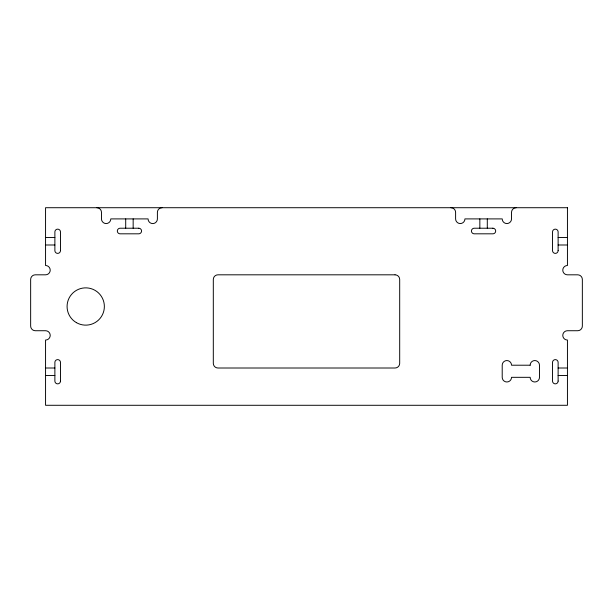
<?xml version="1.0" encoding="UTF-8"?>
<svg xmlns="http://www.w3.org/2000/svg" width="613" height="613" viewBox="0 0 613 613"><rect width="100%" height="100%" fill="white"/><g stroke="black" fill="none" stroke-linecap="round" stroke-linejoin="round"><path stroke-width="0.92" d="M45.561 237.537L54.879 237.537M558.121 237.537L567.439 237.537M45.561 244.993L54.879 244.993M558.121 244.993L567.439 244.993M45.561 368.007L54.879 368.007M558.121 368.007L567.439 368.007M45.561 375.462L54.879 375.462M558.121 375.462L567.439 375.462M487.297 218.902L487.297 228.22M479.841 218.902L479.841 228.22M133.159 218.902L133.159 228.22M125.703 218.902L125.703 228.22M516.184 207.715A4.659 4.659 0 0 0 511.526 212.374L511.526 218.902A4.659 4.659 0 0 1 506.867 223.561A4.659 4.659 0 0 1 502.208 218.902L464.93 218.902A4.659 4.659 0 0 1 460.271 223.561A4.659 4.659 0 0 1 455.605 218.902L455.605 212.374A4.659 4.659 0 0 0 450.946 207.715M162.054 207.715A4.659 4.659 0 0 0 157.395 212.374L157.395 218.902A4.659 4.659 0 0 1 152.729 223.584A4.659 4.659 0 0 1 148.07 218.902L110.792 218.902A4.659 4.659 0 0 1 106.133 223.561A4.659 4.659 0 0 1 101.474 218.902L101.474 212.374A4.659 4.659 0 0 0 96.816 207.715M567.439 207.715L45.561 207.715L45.561 265.498A4.659 4.659 0 0 1 50.22 270.157A4.659 4.659 0 0 1 45.561 274.816L35.309 274.816A4.659 4.659 0 0 0 30.65 279.474L30.65 326.07A4.659 4.659 0 0 0 35.309 330.729L45.561 330.729A4.659 4.659 0 0 1 50.22 335.388A4.659 4.659 0 0 1 45.561 340.046L45.561 405.285L567.439 405.285L567.439 340.046A4.659 4.659 0 0 1 562.78 335.388A4.659 4.659 0 0 1 567.439 330.729L577.691 330.729A4.659 4.659 0 0 0 582.35 326.07L582.35 279.474A4.659 4.659 0 0 0 577.691 274.816L567.439 274.816A4.659 4.659 0 0 1 562.78 270.157A4.659 4.659 0 0 1 567.439 265.498L567.439 207.715M138.753 228.22L120.117 228.22A2.797 2.797 0 0 0 117.321 231.017A2.797 2.797 0 0 0 120.117 233.814L138.753 233.814A2.797 2.797 0 0 0 141.549 231.017A2.797 2.797 0 0 0 138.753 228.22M492.883 228.22L474.247 228.22A2.797 2.797 0 0 0 471.451 231.017A2.797 2.797 0 0 0 474.247 233.814L492.883 233.814A2.797 2.797 0 0 0 495.679 231.017A2.797 2.797 0 0 0 492.883 228.22M395.033 274.816L217.967 274.816A4.659 4.659 0 0 0 213.309 279.474L213.309 363.348A4.659 4.659 0 0 0 217.967 368.007L395.033 368.007A4.659 4.659 0 0 0 399.691 363.348L399.691 279.474A4.659 4.659 0 0 0 395.033 274.816M530.161 365.21L511.526 365.21A4.659 4.659 0 0 0 506.867 360.551A4.659 4.659 0 0 0 502.208 365.21L502.208 377.324A4.659 4.659 0 0 0 506.867 381.983A4.659 4.659 0 0 0 511.526 377.324L530.161 377.324A4.659 4.659 0 0 0 534.82 381.983A4.659 4.659 0 0 0 539.478 377.324L539.478 365.21A4.659 4.659 0 0 0 534.82 360.551A4.659 4.659 0 0 0 530.161 365.21M558.121 250.587L558.121 231.944A2.797 2.797 0 0 0 555.324 229.147A2.797 2.797 0 0 0 552.528 231.944L552.528 250.587A2.797 2.797 0 0 0 555.324 253.384A2.797 2.797 0 0 0 558.121 250.587M558.121 381.056L558.121 362.413A2.797 2.797 0 0 0 555.324 359.616A2.797 2.797 0 0 0 552.528 362.413L552.528 381.056A2.797 2.797 0 0 0 555.324 383.853A2.797 2.797 0 0 0 558.121 381.056M60.472 250.587L60.472 231.944A2.797 2.797 0 0 0 57.676 229.147A2.797 2.797 0 0 0 54.879 231.944L54.879 250.587A2.797 2.797 0 0 0 57.676 253.384A2.797 2.797 0 0 0 60.472 250.587M60.472 381.056L60.472 362.413A2.797 2.797 0 0 0 57.676 359.616A2.797 2.797 0 0 0 54.879 362.413L54.879 381.056A2.797 2.797 0 0 0 57.676 383.853A2.797 2.797 0 0 0 60.472 381.056M76.41 322.645A18.635 18.635 0 0 0 104.363 306.5A18.635 18.635 0 0 0 76.41 290.355A18.635 18.635 0 0 0 76.41 322.645"/></g></svg>
